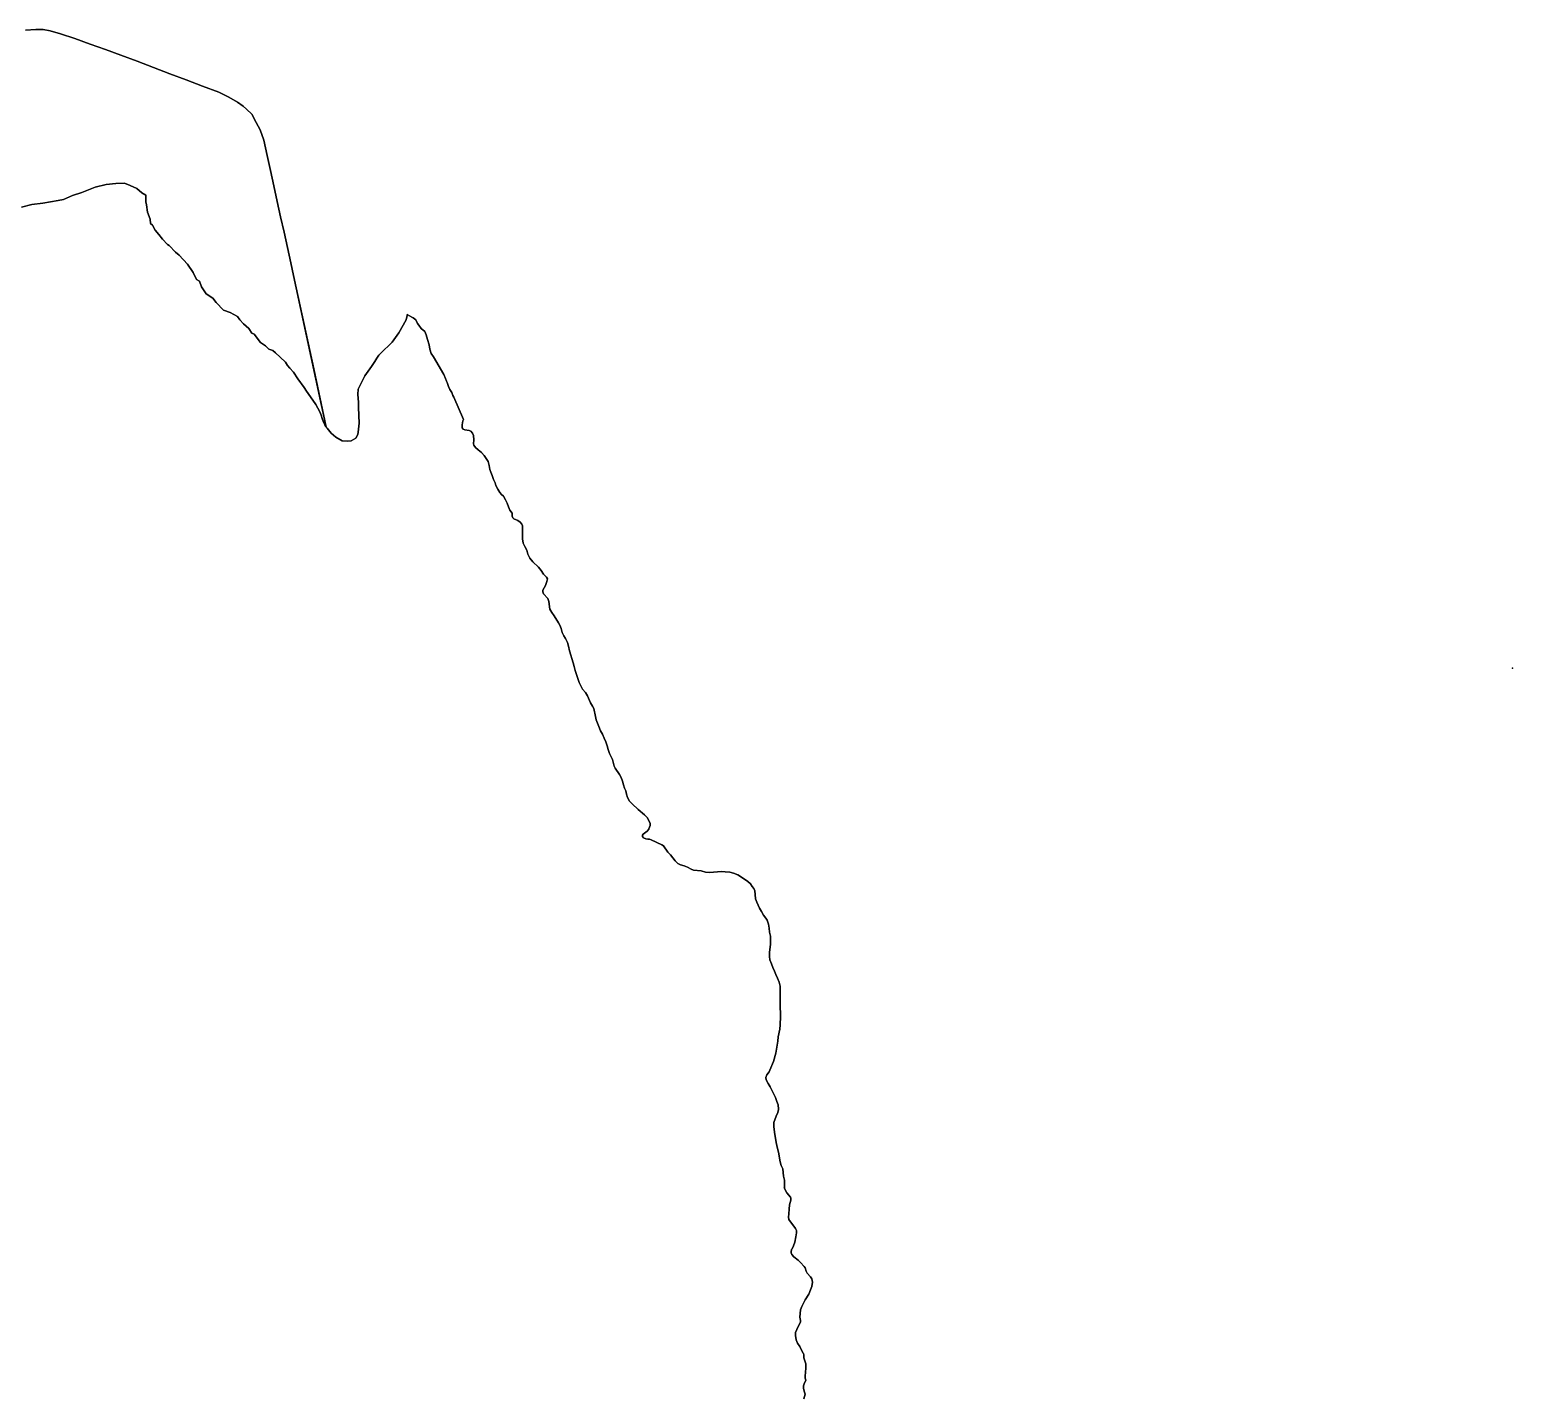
# Model space of a CAD drawing. Header units: inches. Extents: x 11258954 to 11313122, y 3645444 to 3695200.
# Drawn here: x 11279804 to 11283922, y 3663204 to 3666999 of the extents above; entities that cross this region are included whole.
import ezdxf

# ---------------------------------------------------------------- set-up
doc = ezdxf.new("R2010")
doc.units = ezdxf.units.IN
doc.header["$MEASUREMENT"] = 0
for name, color, linetype in [('PollingPlace', 42, 'Continuous'), ('VotingPrecinct', 233, 'Continuous'), ('Ward', 133, 'Continuous')]:
    doc.layers.add(name, color=color, linetype=linetype)

msp = doc.modelspace()

# ---------------------------------------------------------------- linework, layer by layer
at = {"layer": 'PollingPlace'}
msp.add_point((11283922.425, 3665226.087), dxfattribs=at)
at = {"layer": 'VotingPrecinct'}
for points in [[(11279792.0005, 3666997.25, 0), (11279821, 3666999.0005, 0), (11279841.001, 3666999.001, 0), (11279860.999, 3666996.0005, 0), (11279889.0005, 3666987.249, 0), (11279929, 3666974.0005, 0), (11279971.6665, 3666958.8335, 0), (11280014.3335, 3666943.667, 0), (11280057, 3666928.5, 0), (11280102.3335, 3666911.25, 0), (11280147.667, 3666893.9995, 0), (11280193.0005, 3666876.7495, 0), (11280238.3335, 3666859.4995, 0), (11280283.6675, 3666842.2495, 0), (11280329.0005, 3666824.9995, 0), (11280357, 3666811.7495, 0), (11280381.0005, 3666797.7505, 0), (11280397.0005, 3666786.5005, 0), (11280406, 3666778.2505, 0), (11280421, 3666763.9995, 0), (11280432.9995, 3666741.501, 0), (11280444, 3666721.2495, 0), (11280453.9995, 3666692.2495, 0), (11280463.5, 3666650, 0), (11280473, 3666607.75, 0), (11280482.333, 3666565, 0), (11280491.667, 3666522.25, 0), (11280501, 3666479.5, 0), (11280510.3335, 3666436.75, 0), (11280519.667, 3666394.0005, 0), (11280529.0005, 3666351.2505, 0), (11280536.5, 3666316.6255, 0), (11280543.9995, 3666282.0005, 0), (11280592.7675, 3666056.8435, 0), (11280627.786, 3665895.168, 0), (11280626.5335, 3665896.525, 0), (11280623.8085, 3665901.7, 0), (11280619.8085, 3665908.825, 0), (11280616.4835, 3665919.125, 0), (11280613.8875, 3665928.615, 0), (11280610.0085, 3665937.85, 0), (11280604.1085, 3665948, 0), (11280598.7335, 3665957.825, 0), (11280572.5835, 3665995.1, 0), (11280565.986, 3666005.613, 0), (11280549.0085, 3666029.775, 0), (11280536.6335, 3666047.825, 0), (11280526.1585, 3666058.925, 0), (11280520.3835, 3666066.25, 0), (11280514.4335, 3666075.3, 0), (11280499.5835, 3666089.375, 0), (11280486.4085, 3666101.8, 0), (11280479.3585, 3666108, 0), (11280468.1335, 3666111.375, 0), (11280459.3335, 3666120.75, 0), (11280450.9255, 3666126.7545, 0), (11280445.4335, 3666129.95, 0), (11280427.7085, 3666153.125, 0), (11280420.6085, 3666156.2, 0), (11280412.6835, 3666168.775, 0), (11280397.9085, 3666181.85, 0), (11280387.7335, 3666193.25, 0), (11280380.9835, 3666201.975, 0), (11280360.3085, 3666213.275, 0), (11280342.6835, 3666220.2, 0), (11280322.1335, 3666241.275, 0), (11280312.7835, 3666252.975, 0), (11280294.2585, 3666265.15, 0), (11280286.2335, 3666276.8, 0), (11280280.7585, 3666284.425, 0), (11280275.8585, 3666300.1, 0), (11280266.8585, 3666305.225, 0), (11280258.0085, 3666324.3, 0), (11280241.8085, 3666347.85, 0), (11280218.6335, 3666372.575, 0), (11280208.9085, 3666381.3, 0), (11280191.3085, 3666399.85, 0), (11280186.3335, 3666402.6, 0), (11280172.5085, 3666417.55, 0), (11280162.9085, 3666429.8, 0), (11280152.2335, 3666442.525, 0), (11280144.5965, 3666456.114, 0), (11280139.9085, 3666460.625, 0), (11280138.1335, 3666472.725, 0), (11280130.9585, 3666491.725, 0), (11280128.7335, 3666512.2, 0), (11280126.4085, 3666520.85, 0), (11280126.1085, 3666530.175, 0), (11280126.159, 3666539.4805, 0), (11280115.6625, 3666546.1225, 0), (11280101.2835, 3666558, 0), (11280083.0335, 3666566.575, 0), (11280067.0335, 3666572.25, 0), (11280043.1335, 3666571.675, 0), (11280016.3835, 3666569.45, 0), (11279985.5585, 3666561.725, 0), (11279948.7585, 3666546.825, 0), (11279922.6585, 3666538.425, 0), (11279897.4585, 3666527.475, 0), (11279882.5085, 3666524.4, 0), (11279840.1835, 3666517.25, 0), (11279810.2335, 3666513.45, 0), (11279780.8335, 3666506.475, 0)], [(11281954.5, 3663196.4, 0), (11281958.4, 3663209.5, 0), (11281955.8, 3663215.05, 0), (11281953.35, 3663225.85, 0), (11281953.25, 3663232.85, 0), (11281955.2, 3663238.35, 0), (11281959.4, 3663248.35, 0), (11281958.25, 3663254.15, 0), (11281958.1, 3663260.1, 0), (11281960.25, 3663282.2, 0), (11281959.8, 3663294.3, 0), (11281954.5, 3663310.95, 0), (11281953.85, 3663312.9, 0), (11281954.2, 3663318.55, 0), (11281952.95, 3663322.7, 0), (11281951.5, 3663324.75, 0), (11281942.9, 3663341.8, 0), (11281936.85, 3663351.2, 0), (11281933.2, 3663360.25, 0), (11281930.75, 3663372.6, 0), (11281931.45, 3663380.9, 0), (11281934.55, 3663389.45, 0), (11281939, 3663397.5, 0), (11281944.8, 3663409.4, 0), (11281945.4, 3663414.4, 0), (11281942.85, 3663423.8, 0), (11281945.15, 3663444.3, 0), (11281948.3, 3663453.2, 0), (11281958.1, 3663471.65, 0), (11281967.75, 3663487.2, 0), (11281973.1, 3663499.2, 0), (11281976.45, 3663508.75, 0), (11281978.05, 3663520.85, 0), (11281977.8, 3663525.15, 0), (11281976.5, 3663530, 0), (11281973.15, 3663535.2, 0), (11281963.4, 3663545.55, 0), (11281960.85, 3663550.85, 0), (11281957.75, 3663560.8, 0), (11281955.1, 3663564.4, 0), (11281945.5, 3663574.9, 0), (11281938.45, 3663582.05, 0), (11281926.55, 3663590.95, 0), (11281921.05, 3663597.95, 0), (11281919.1, 3663601.8, 0), (11281919.05, 3663605.2, 0), (11281920.15, 3663611, 0), (11281921.75, 3663613.35, 0), (11281925.35, 3663621.35, 0), (11281928.85, 3663631.8, 0), (11281932.3, 3663646.35, 0), (11281933.95, 3663657.45, 0), (11281933.85, 3663664.5, 0), (11281931.4, 3663670.1, 0), (11281913.05, 3663694.8, 0), (11281911.9, 3663701.2, 0), (11281912.8, 3663710.5, 0), (11281913.35, 3663723.05, 0), (11281914.9, 3663735.6, 0), (11281918.1, 3663748.55, 0), (11281918.3, 3663754.1, 0), (11281917.25, 3663756.6, 0), (11281906.85, 3663768.95, 0), (11281900, 3663782.95, 0), (11281900.4, 3663782.2, 0), (11281900.5, 3663793, 0), (11281900.15, 3663803.75, 0), (11281898.15, 3663815.3, 0), (11281895.55, 3663835.2, 0), (11281891.45, 3663844.7, 0), (11281888.65, 3663854.8, 0), (11281887.05, 3663865.45, 0), (11281885, 3663876.65, 0), (11281879.45, 3663900, 0), (11281877.45, 3663908.5, 0), (11281875.2, 3663920.8, 0), (11281873.8, 3663931.15, 0), (11281871.2, 3663952.25, 0), (11281871.25, 3663963.95, 0), (11281877.55, 3663982, 0), (11281881.7, 3663992, 0), (11281883.5, 3664000, 0), (11281883.65, 3664000.75, 0), (11281883.3, 3664012.85, 0), (11281879.75, 3664022.85, 0), (11281875.15, 3664033.85, 0), (11281860.45, 3664062.8, 0), (11281854.85, 3664071.95, 0), (11281849.35, 3664082.45, 0), (11281848.95, 3664089.2, 0), (11281851.95, 3664096.4, 0), (11281858.35, 3664104.95, 0), (11281859.8, 3664109.3, 0), (11281870.5, 3664133.85, 0), (11281876.6, 3664156.8, 0), (11281880.4, 3664178.55, 0), (11281882, 3664190, 0), (11281882.75, 3664201.75, 0), (11281887.25, 3664223, 0), (11281888.8, 3664235.25, 0), (11281889.45, 3664258.55, 0), (11281888.25, 3664292.85, 0), (11281888.95, 3664337.05, 0), (11281888.2, 3664342.75, 0), (11281885.4, 3664353.6, 0), (11281881.45, 3664364.75, 0), (11281876.85, 3664374.9, 0), (11281873, 3664384.65, 0), (11281868, 3664394.8, 0), (11281864.65, 3664405.05, 0), (11281860.15, 3664416.1, 0), (11281858.7, 3664425.25, 0), (11281858.75, 3664436.95, 0), (11281861.75, 3664458.1, 0), (11281861.971, 3664466.425, 0), (11281862.05, 3664469.4, 0), (11281861.5, 3664481.4, 0), (11281859.2, 3664493.05, 0), (11281857.85, 3664503.55, 0), (11281855.85, 3664514.95, 0), (11281852.25, 3664526, 0), (11281848.6, 3664531.8, 0), (11281842.2, 3664540.15, 0), (11281837.1, 3664549.7, 0), (11281830.95, 3664559.2, 0), (11281823.45, 3664576.15, 0), (11281820.5, 3664585.65, 0), (11281819.15, 3664597.05, 0), (11281818.4, 3664607.7, 0), (11281815.6, 3664613.7, 0), (11281810.75, 3664619.3, 0), (11281805.85, 3664626.8, 0), (11281798.7, 3664632.95, 0), (11281789.8, 3664639.55, 0), (11281770.85, 3664651.6, 0), (11281759.05, 3664656.5, 0), (11281748.45, 3664659.05, 0), (11281735.8, 3664660.55, 0), (11281725.55, 3664660.75, 0), (11281714.75, 3664660.3, 0), (11281703.8, 3664659.15, 0), (11281691.75, 3664658.75, 0), (11281681.25, 3664659.6, 0), (11281669.35, 3664662.65, 0), (11281647.95, 3664665.1, 0), (11281641.2, 3664667.75, 0), (11281630.8, 3664673.15, 0), (11281621.65, 3664676.95, 0), (11281611.75, 3664679.45, 0), (11281604.5, 3664683.35, 0), (11281596.7, 3664690.85, 0), (11281590.1, 3664698.65, 0), (11281584.1, 3664707.85, 0), (11281576.85, 3664714.95, 0), (11281564.75, 3664732.2, 0), (11281560.2, 3664735.05, 0), (11281530.25, 3664749.35, 0), (11281525.3, 3664751.15, 0), (11281521.15, 3664750.5, 0), (11281515.2, 3664751.8, 0), (11281509, 3664755.1, 0), (11281506.6, 3664758.25, 0), (11281506.35, 3664762, 0), (11281508, 3664764.8, 0), (11281519.3, 3664772.75, 0), (11281523.49, 3664779.126, 0), (11281523.9, 3664779.75, 0), (11281527.45, 3664788.85, 0), (11281527.55, 3664795.7, 0), (11281519.2, 3664810.75, 0), (11281512.15, 3664818.75, 0), (11281494.4, 3664833.55, 0), (11281477.4, 3664848.95, 0), (11281470.45, 3664856.8, 0), (11281464.9, 3664866.8, 0), (11281462.1, 3664875.55, 0), (11281460.3, 3664885.3, 0), (11281456.45, 3664892.45, 0), (11281453.55, 3664901.4, 0), (11281450.7, 3664912.15, 0), (11281446.55, 3664921.85, 0), (11281442.1, 3664930.35, 0), (11281430.15, 3664947.7, 0), (11281427.1, 3664953.35, 0), (11281423.25, 3664971.75, 0), (11281414.7, 3664988.75, 0), (11281410.7, 3665000.2, 0), (11281408.45, 3665010.15, 0), (11281404.6, 3665021.4, 0), (11281399.35, 3665031.8, 0), (11281394.95, 3665042.4, 0), (11281389.45, 3665051.9, 0), (11281385.15, 3665063.45, 0), (11281380.9, 3665073.45, 0), (11281377.75, 3665082, 0), (11281375.15, 3665091.8, 0), (11281370.5, 3665113.4, 0), (11281367.05, 3665120.5, 0), (11281361.85, 3665129.8, 0), (11281353.15, 3665149.3, 0), (11281347.35, 3665158.7, 0), (11281339.4, 3665167.4, 0), (11281330.2, 3665185.95, 0), (11281318.95, 3665219.35, 0), (11281316.6, 3665230.1, 0), (11281313.6, 3665240.65, 0), (11281309.55, 3665252.3, 0), (11281307.15, 3665262, 0), (11281303.65, 3665273.75, 0), (11281300.9, 3665286.6, 0), (11281297.45, 3665297.25, 0), (11281291.85, 3665308.55, 0), (11281287.85, 3665315.45, 0), (11281283.4, 3665325.25, 0), (11281280.05, 3665335.95, 0), (11281276.55, 3665345.5, 0), (11281273.25, 3665351.7, 0), (11281261.2, 3665371.2, 0), (11281254.2, 3665380.05, 0), (11281249.1, 3665389.35, 0), (11281245.8, 3665410.55, 0), (11281242.9, 3665419.45, 0), (11281230.8, 3665432, 0), (11281228.9, 3665437.6, 0), (11281229.15, 3665442.1, 0), (11281236.9, 3665455.55, 0), (11281240.4, 3665466.85, 0), (11281241.8, 3665473.75, 0), (11281239.5, 3665478.15, 0), (11281231.15, 3665486.85, 0), (11281224.85, 3665496.7, 0), (11281217.55, 3665505.9, 0), (11281201.2, 3665521.35, 0), (11281193.5, 3665531.05, 0), (11281187.7, 3665542.8, 0), (11281184.6, 3665553.75, 0), (11281179.3, 3665563.55, 0), (11281174.95, 3665573, 0), (11281172.75, 3665584.55, 0), (11281172.6, 3665621.2, 0), (11281171.2, 3665626.05, 0), (11281166.25, 3665631.45, 0), (11281159.55, 3665635.55, 0), (11281148.7, 3665640.55, 0), (11281146, 3665643, 0), (11281143.65, 3665648.25, 0), (11281144, 3665656.25, 0), (11281137.95, 3665664.25, 0), (11281133.65, 3665673.45, 0), (11281130.1, 3665683.65, 0), (11281125.8, 3665693.45, 0), (11281120.15, 3665703.1, 0), (11281114.35, 3665708.1, 0), (11281109.4, 3665713.25, 0), (11281103.85, 3665722.6, 0), (11281098.8, 3665732.65, 0), (11281096.65, 3665740.2, 0), (11281092.4, 3665750.1, 0), (11281088.65, 3665760.45, 0), (11281084.5, 3665769.75, 0), (11281082.35, 3665777.8, 0), (11281080.6, 3665788.5, 0), (11281077.25, 3665800.15, 0), (11281066.3, 3665816.25, 0), (11281058.7, 3665824.3, 0), (11281049.9, 3665832.4, 0), (11281042.05, 3665838.7, 0), (11281037.9, 3665844.9, 0), (11281037.15, 3665849.2, 0), (11281037.35, 3665860.3, 0), (11281036.6, 3665871.55, 0), (11281034.05, 3665878.7, 0), (11281029.7, 3665883.9, 0), (11281025.1, 3665885.75, 0), (11281012.45, 3665887.55, 0), (11281008.25, 3665889.85, 0), (11281005.1, 3665893.4, 0), (11281004.75, 3665901.55, 0), (11281007.15, 3665912.25, 0), (11281009.25, 3665916.5, 0), (11280982.05, 3665978.6, 0), (11280979.2, 3665982.95, 0), (11280976.1, 3665991.4, 0), (11280971.3, 3666000, 0), (11280966.8, 3666008.1, 0), (11280963.6, 3666019.4, 0), (11280961.6, 3666023.3, 0), (11280958.95, 3666030.65, 0), (11280954.15, 3666040.9, 0), (11280925.65, 3666090.4, 0), (11280919.05, 3666100, 0), (11280915.55, 3666111.45, 0), (11280913.65, 3666123.45, 0), (11280909.25, 3666138.4, 0), (11280904.9, 3666151.55, 0), (11280901.3, 3666160.85, 0), (11280891.5, 3666168.9, 0), (11280884.5, 3666178.75, 0), (11280880.7, 3666182.95, 0), (11280876.4, 3666193.2, 0), (11280868.75, 3666198.95, 0), (11280865.5, 3666200.8, 0), (11280852.1175, 3666208.4175, 0), (11280852.3335, 3666205.475, 0), (11280849.6585, 3666193.025, 0), (11280829.1835, 3666157, 0), (11280810.7585, 3666131.375, 0), (11280804.6335, 3666124.275, 0), (11280784.4835, 3666106.5, 0), (11280773.9585, 3666095.35, 0), (11280767.7835, 3666086.425, 0), (11280762.9085, 3666077.1, 0), (11280753.7585, 3666063.275, 0), (11280735.1335, 3666037.85, 0), (11280716.5585, 3666000.175, 0), (11280715.0835, 3665985.425, 0), (11280716.933, 3665964.6945, 0), (11280717.3335, 3665950, 0), (11280718.6335, 3665906.125, 0), (11280716.0835, 3665880.9, 0), (11280715.0585, 3665875.025, 0), (11280709.5335, 3665864.375, 0), (11280696.8335, 3665857.075, 0), (11280686.9085, 3665856.25, 0), (11280672.3335, 3665857.225, 0), (11280654.5585, 3665867.3, 0), (11280641.1835, 3665878.6, 0), (11280630.4335, 3665892.3, 0), (11280627.786, 3665895.168, 0), (11280592.7675, 3666056.8435, 0), (11280543.9995, 3666282.0005, 0), (11280536.5, 3666316.6255, 0), (11280529.0005, 3666351.2505, 0), (11280519.667, 3666394.0005, 0), (11280510.3335, 3666436.75, 0), (11280501, 3666479.5, 0), (11280491.667, 3666522.25, 0), (11280482.333, 3666565, 0), (11280473, 3666607.75, 0), (11280463.5, 3666650, 0), (11280453.9995, 3666692.2495, 0), (11280444, 3666721.2495, 0), (11280432.9995, 3666741.501, 0), (11280421, 3666763.9995, 0), (11280406, 3666778.2505, 0), (11280397.0005, 3666786.5005, 0), (11280381.0005, 3666797.7505, 0), (11280357, 3666811.7495, 0), (11280329.0005, 3666824.9995, 0), (11280283.6675, 3666842.2495, 0), (11280238.3335, 3666859.4995, 0), (11280193.0005, 3666876.7495, 0), (11280147.667, 3666893.9995, 0), (11280102.3335, 3666911.25, 0), (11280057, 3666928.5, 0), (11280014.3335, 3666943.667, 0), (11279971.6665, 3666958.8335, 0), (11279929, 3666974.0005, 0), (11279889.0005, 3666987.249, 0), (11279860.999, 3666996.0005, 0), (11279841.001, 3666999.001, 0), (11279821, 3666999.0005, 0), (11279792.0005, 3666997.25, 0)], [(11279780.8335, 3666506.475, 0), (11279810.2335, 3666513.45, 0), (11279840.1835, 3666517.25, 0), (11279882.5085, 3666524.4, 0), (11279897.4585, 3666527.475, 0), (11279922.6585, 3666538.425, 0), (11279948.7585, 3666546.825, 0), (11279985.5585, 3666561.725, 0), (11280016.3835, 3666569.45, 0), (11280043.1335, 3666571.675, 0), (11280067.0335, 3666572.25, 0), (11280083.0335, 3666566.575, 0), (11280101.2835, 3666558, 0), (11280115.6625, 3666546.1225, 0), (11280126.159, 3666539.4805, 0), (11280126.1085, 3666530.175, 0), (11280126.4085, 3666520.85, 0), (11280128.7335, 3666512.2, 0), (11280130.9585, 3666491.725, 0), (11280138.1335, 3666472.725, 0), (11280139.9085, 3666460.625, 0), (11280144.5965, 3666456.114, 0), (11280152.2335, 3666442.525, 0), (11280162.9085, 3666429.8, 0), (11280172.5085, 3666417.55, 0), (11280186.3335, 3666402.6, 0), (11280191.3085, 3666399.85, 0), (11280208.9085, 3666381.3, 0), (11280218.6335, 3666372.575, 0), (11280241.8085, 3666347.85, 0), (11280258.0085, 3666324.3, 0), (11280266.8585, 3666305.225, 0), (11280275.8585, 3666300.1, 0), (11280280.7585, 3666284.425, 0), (11280286.2335, 3666276.8, 0), (11280294.2585, 3666265.15, 0), (11280312.7835, 3666252.975, 0), (11280322.1335, 3666241.275, 0), (11280342.6835, 3666220.2, 0), (11280360.3085, 3666213.275, 0), (11280380.9835, 3666201.975, 0), (11280387.7335, 3666193.25, 0), (11280397.9085, 3666181.85, 0), (11280412.6835, 3666168.775, 0), (11280420.6085, 3666156.2, 0), (11280427.7085, 3666153.125, 0), (11280445.4335, 3666129.95, 0), (11280450.9255, 3666126.7545, 0), (11280459.3335, 3666120.75, 0), (11280468.1335, 3666111.375, 0), (11280479.3585, 3666108, 0), (11280486.4085, 3666101.8, 0), (11280499.5835, 3666089.375, 0), (11280514.4335, 3666075.3, 0), (11280520.3835, 3666066.25, 0), (11280526.1585, 3666058.925, 0), (11280536.6335, 3666047.825, 0), (11280549.0085, 3666029.775, 0), (11280565.986, 3666005.613, 0), (11280572.5835, 3665995.1, 0), (11280598.7335, 3665957.825, 0), (11280604.1085, 3665948, 0), (11280610.0085, 3665937.85, 0), (11280613.8875, 3665928.615, 0), (11280616.4835, 3665919.125, 0), (11280619.8085, 3665908.825, 0), (11280623.8085, 3665901.7, 0), (11280626.5335, 3665896.525, 0), (11280627.786, 3665895.168, 0), (11280630.4335, 3665892.3, 0), (11280641.1835, 3665878.6, 0), (11280654.5585, 3665867.3, 0), (11280672.3335, 3665857.225, 0), (11280686.9085, 3665856.25, 0), (11280696.8335, 3665857.075, 0), (11280709.5335, 3665864.375, 0), (11280715.0585, 3665875.025, 0), (11280716.0835, 3665880.9, 0), (11280718.6335, 3665906.125, 0), (11280717.3335, 3665950, 0), (11280716.933, 3665964.6945, 0), (11280715.0835, 3665985.425, 0), (11280716.5585, 3666000.175, 0), (11280735.1335, 3666037.85, 0), (11280753.7585, 3666063.275, 0), (11280762.9085, 3666077.1, 0), (11280767.7835, 3666086.425, 0), (11280773.9585, 3666095.35, 0), (11280784.4835, 3666106.5, 0), (11280804.6335, 3666124.275, 0), (11280810.7585, 3666131.375, 0), (11280829.1835, 3666157, 0), (11280849.6585, 3666193.025, 0), (11280852.3335, 3666205.475, 0), (11280852.1175, 3666208.4175, 0), (11280865.5, 3666200.8, 0), (11280868.75, 3666198.95, 0), (11280876.4, 3666193.2, 0), (11280880.7, 3666182.95, 0), (11280884.5, 3666178.75, 0), (11280891.5, 3666168.9, 0), (11280901.3, 3666160.85, 0), (11280904.9, 3666151.55, 0), (11280909.25, 3666138.4, 0), (11280913.65, 3666123.45, 0), (11280915.55, 3666111.45, 0), (11280919.05, 3666100, 0), (11280925.65, 3666090.4, 0), (11280954.15, 3666040.9, 0), (11280958.95, 3666030.65, 0), (11280961.6, 3666023.3, 0), (11280963.6, 3666019.4, 0), (11280966.8, 3666008.1, 0), (11280971.3, 3666000, 0), (11280976.1, 3665991.4, 0), (11280979.2, 3665982.95, 0), (11280982.05, 3665978.6, 0), (11281009.25, 3665916.5, 0), (11281007.15, 3665912.25, 0), (11281004.75, 3665901.55, 0), (11281005.1, 3665893.4, 0), (11281008.25, 3665889.85, 0), (11281012.45, 3665887.55, 0), (11281025.1, 3665885.75, 0), (11281029.7, 3665883.9, 0), (11281034.05, 3665878.7, 0), (11281036.6, 3665871.55, 0), (11281037.35, 3665860.3, 0), (11281037.15, 3665849.2, 0), (11281037.9, 3665844.9, 0), (11281042.05, 3665838.7, 0), (11281049.9, 3665832.4, 0), (11281058.7, 3665824.3, 0), (11281066.3, 3665816.25, 0), (11281077.25, 3665800.15, 0), (11281080.6, 3665788.5, 0), (11281082.35, 3665777.8, 0), (11281084.5, 3665769.75, 0), (11281088.65, 3665760.45, 0), (11281092.4, 3665750.1, 0), (11281096.65, 3665740.2, 0), (11281098.8, 3665732.65, 0), (11281103.85, 3665722.6, 0), (11281109.4, 3665713.25, 0), (11281114.35, 3665708.1, 0), (11281120.15, 3665703.1, 0), (11281125.8, 3665693.45, 0), (11281130.1, 3665683.65, 0), (11281133.65, 3665673.45, 0), (11281137.95, 3665664.25, 0), (11281144, 3665656.25, 0), (11281143.65, 3665648.25, 0), (11281146, 3665643, 0), (11281148.7, 3665640.55, 0), (11281159.55, 3665635.55, 0), (11281166.25, 3665631.45, 0), (11281171.2, 3665626.05, 0), (11281172.6, 3665621.2, 0), (11281172.75, 3665584.55, 0), (11281174.95, 3665573, 0), (11281179.3, 3665563.55, 0), (11281184.6, 3665553.75, 0), (11281187.7, 3665542.8, 0), (11281193.5, 3665531.05, 0), (11281201.2, 3665521.35, 0), (11281217.55, 3665505.9, 0), (11281224.85, 3665496.7, 0), (11281231.15, 3665486.85, 0), (11281239.5, 3665478.15, 0), (11281241.8, 3665473.75, 0), (11281240.4, 3665466.85, 0), (11281236.9, 3665455.55, 0), (11281229.15, 3665442.1, 0), (11281228.9, 3665437.6, 0), (11281230.8, 3665432, 0), (11281242.9, 3665419.45, 0), (11281245.8, 3665410.55, 0), (11281249.1, 3665389.35, 0), (11281254.2, 3665380.05, 0), (11281261.2, 3665371.2, 0), (11281273.25, 3665351.7, 0), (11281276.55, 3665345.5, 0), (11281280.05, 3665335.95, 0), (11281283.4, 3665325.25, 0), (11281287.85, 3665315.45, 0), (11281291.85, 3665308.55, 0), (11281297.45, 3665297.25, 0), (11281300.9, 3665286.6, 0), (11281303.65, 3665273.75, 0), (11281307.15, 3665262, 0), (11281309.55, 3665252.3, 0), (11281313.6, 3665240.65, 0), (11281316.6, 3665230.1, 0), (11281318.95, 3665219.35, 0), (11281330.2, 3665185.95, 0), (11281339.4, 3665167.4, 0), (11281347.35, 3665158.7, 0), (11281353.15, 3665149.3, 0), (11281361.85, 3665129.8, 0), (11281367.05, 3665120.5, 0), (11281370.5, 3665113.4, 0), (11281375.15, 3665091.8, 0), (11281377.75, 3665082, 0), (11281380.9, 3665073.45, 0), (11281385.15, 3665063.45, 0), (11281389.45, 3665051.9, 0), (11281394.95, 3665042.4, 0), (11281399.35, 3665031.8, 0), (11281404.6, 3665021.4, 0), (11281408.45, 3665010.15, 0), (11281410.7, 3665000.2, 0), (11281414.7, 3664988.75, 0), (11281423.25, 3664971.75, 0), (11281427.1, 3664953.35, 0), (11281430.15, 3664947.7, 0), (11281442.1, 3664930.35, 0), (11281446.55, 3664921.85, 0), (11281450.7, 3664912.15, 0), (11281453.55, 3664901.4, 0), (11281456.45, 3664892.45, 0), (11281460.3, 3664885.3, 0), (11281462.1, 3664875.55, 0), (11281464.9, 3664866.8, 0), (11281470.45, 3664856.8, 0), (11281477.4, 3664848.95, 0), (11281494.4, 3664833.55, 0), (11281512.15, 3664818.75, 0), (11281519.2, 3664810.75, 0), (11281527.55, 3664795.7, 0), (11281527.45, 3664788.85, 0), (11281523.9, 3664779.75, 0), (11281523.49, 3664779.126, 0), (11281519.3, 3664772.75, 0), (11281508, 3664764.8, 0), (11281506.35, 3664762, 0), (11281506.6, 3664758.25, 0), (11281509, 3664755.1, 0), (11281515.2, 3664751.8, 0), (11281521.15, 3664750.5, 0), (11281525.3, 3664751.15, 0), (11281530.25, 3664749.35, 0), (11281560.2, 3664735.05, 0), (11281564.75, 3664732.2, 0), (11281576.85, 3664714.95, 0), (11281584.1, 3664707.85, 0), (11281590.1, 3664698.65, 0), (11281596.7, 3664690.85, 0), (11281604.5, 3664683.35, 0), (11281611.75, 3664679.45, 0), (11281621.65, 3664676.95, 0), (11281630.8, 3664673.15, 0), (11281641.2, 3664667.75, 0), (11281647.95, 3664665.1, 0), (11281669.35, 3664662.65, 0), (11281681.25, 3664659.6, 0), (11281691.75, 3664658.75, 0), (11281703.8, 3664659.15, 0), (11281714.75, 3664660.3, 0), (11281725.55, 3664660.75, 0), (11281735.8, 3664660.55, 0), (11281748.45, 3664659.05, 0), (11281759.05, 3664656.5, 0), (11281770.85, 3664651.6, 0), (11281789.8, 3664639.55, 0), (11281798.7, 3664632.95, 0), (11281805.85, 3664626.8, 0), (11281810.75, 3664619.3, 0), (11281815.6, 3664613.7, 0), (11281818.4, 3664607.7, 0), (11281819.15, 3664597.05, 0), (11281820.5, 3664585.65, 0), (11281823.45, 3664576.15, 0), (11281830.95, 3664559.2, 0), (11281837.1, 3664549.7, 0), (11281842.2, 3664540.15, 0), (11281848.6, 3664531.8, 0), (11281852.25, 3664526, 0), (11281855.85, 3664514.95, 0), (11281857.85, 3664503.55, 0), (11281859.2, 3664493.05, 0), (11281861.5, 3664481.4, 0), (11281862.05, 3664469.4, 0), (11281861.971, 3664466.425, 0), (11281861.75, 3664458.1, 0), (11281858.75, 3664436.95, 0), (11281858.7, 3664425.25, 0), (11281860.15, 3664416.1, 0), (11281864.65, 3664405.05, 0), (11281868, 3664394.8, 0), (11281873, 3664384.65, 0), (11281876.85, 3664374.9, 0), (11281881.45, 3664364.75, 0), (11281885.4, 3664353.6, 0), (11281888.2, 3664342.75, 0), (11281888.95, 3664337.05, 0), (11281888.25, 3664292.85, 0), (11281889.45, 3664258.55, 0), (11281888.8, 3664235.25, 0), (11281887.25, 3664223, 0), (11281882.75, 3664201.75, 0), (11281882, 3664190, 0), (11281880.4, 3664178.55, 0), (11281876.6, 3664156.8, 0), (11281870.5, 3664133.85, 0), (11281859.8, 3664109.3, 0), (11281858.35, 3664104.95, 0), (11281851.95, 3664096.4, 0), (11281848.95, 3664089.2, 0), (11281849.35, 3664082.45, 0), (11281854.85, 3664071.95, 0), (11281860.45, 3664062.8, 0), (11281875.15, 3664033.85, 0), (11281879.75, 3664022.85, 0), (11281883.3, 3664012.85, 0), (11281883.65, 3664000.75, 0), (11281883.5, 3664000, 0), (11281881.7, 3663992, 0), (11281877.55, 3663982, 0), (11281871.25, 3663963.95, 0), (11281871.2, 3663952.25, 0), (11281873.8, 3663931.15, 0), (11281875.2, 3663920.8, 0), (11281877.45, 3663908.5, 0), (11281879.45, 3663900, 0), (11281885, 3663876.65, 0), (11281887.05, 3663865.45, 0), (11281888.65, 3663854.8, 0), (11281891.45, 3663844.7, 0), (11281895.55, 3663835.2, 0), (11281898.15, 3663815.3, 0), (11281900.15, 3663803.75, 0), (11281900.5, 3663793, 0), (11281900.4, 3663782.2, 0), (11281900, 3663782.95, 0), (11281906.85, 3663768.95, 0), (11281917.25, 3663756.6, 0), (11281918.3, 3663754.1, 0), (11281918.1, 3663748.55, 0), (11281914.9, 3663735.6, 0), (11281913.35, 3663723.05, 0), (11281912.8, 3663710.5, 0), (11281911.9, 3663701.2, 0), (11281913.05, 3663694.8, 0), (11281931.4, 3663670.1, 0), (11281933.85, 3663664.5, 0), (11281933.95, 3663657.45, 0), (11281932.3, 3663646.35, 0), (11281928.85, 3663631.8, 0), (11281925.35, 3663621.35, 0), (11281921.75, 3663613.35, 0), (11281920.15, 3663611, 0), (11281919.05, 3663605.2, 0), (11281919.1, 3663601.8, 0), (11281921.05, 3663597.95, 0), (11281926.55, 3663590.95, 0), (11281938.45, 3663582.05, 0), (11281945.5, 3663574.9, 0), (11281955.1, 3663564.4, 0), (11281957.75, 3663560.8, 0), (11281960.85, 3663550.85, 0), (11281963.4, 3663545.55, 0), (11281973.15, 3663535.2, 0), (11281976.5, 3663530, 0), (11281977.8, 3663525.15, 0), (11281978.05, 3663520.85, 0), (11281976.45, 3663508.75, 0), (11281973.1, 3663499.2, 0), (11281967.75, 3663487.2, 0), (11281958.1, 3663471.65, 0), (11281948.3, 3663453.2, 0), (11281945.15, 3663444.3, 0), (11281942.85, 3663423.8, 0), (11281945.4, 3663414.4, 0), (11281944.8, 3663409.4, 0), (11281939, 3663397.5, 0), (11281934.55, 3663389.45, 0), (11281931.45, 3663380.9, 0), (11281930.75, 3663372.6, 0), (11281933.2, 3663360.25, 0), (11281936.85, 3663351.2, 0), (11281942.9, 3663341.8, 0), (11281951.5, 3663324.75, 0), (11281952.95, 3663322.7, 0), (11281954.2, 3663318.55, 0), (11281953.85, 3663312.9, 0), (11281954.5, 3663310.95, 0), (11281959.8, 3663294.3, 0), (11281960.25, 3663282.2, 0), (11281958.1, 3663260.1, 0), (11281958.25, 3663254.15, 0), (11281959.4, 3663248.35, 0), (11281955.2, 3663238.35, 0), (11281953.25, 3663232.85, 0), (11281953.35, 3663225.85, 0), (11281955.8, 3663215.05, 0), (11281958.4, 3663209.5, 0), (11281954.5, 3663196.4, 0)]]:
    msp.add_polyline3d(points, dxfattribs=at)
at = {"layer": 'Ward'}
for points in [[(11279792.0005, 3666997.25, 0), (11279821, 3666999.0005, 0), (11279841.001, 3666999.001, 0), (11279860.999, 3666996.0005, 0), (11279889.0005, 3666987.249, 0), (11279929, 3666974.0005, 0), (11279971.6665, 3666958.8335, 0), (11280014.3335, 3666943.667, 0), (11280057, 3666928.5, 0), (11280102.3335, 3666911.25, 0), (11280147.667, 3666893.9995, 0), (11280193.0005, 3666876.7495, 0), (11280238.3335, 3666859.4995, 0), (11280283.6675, 3666842.2495, 0), (11280329.0005, 3666824.9995, 0), (11280357, 3666811.7495, 0), (11280381.0005, 3666797.7505, 0), (11280397.0005, 3666786.5005, 0), (11280406, 3666778.2505, 0), (11280421, 3666763.9995, 0), (11280432.9995, 3666741.501, 0), (11280444, 3666721.2495, 0), (11280453.9995, 3666692.2495, 0), (11280463.5, 3666650, 0), (11280473, 3666607.75, 0), (11280482.333, 3666565, 0), (11280491.667, 3666522.25, 0), (11280501, 3666479.5, 0), (11280510.3335, 3666436.75, 0), (11280519.667, 3666394.0005, 0), (11280529.0005, 3666351.2505, 0), (11280536.5, 3666316.6255, 0), (11280543.9995, 3666282.0005, 0), (11280627.7865, 3665895.1675, 0), (11280626.5335, 3665896.525, 0), (11280623.8085, 3665901.7, 0), (11280619.8085, 3665908.825, 0), (11280616.4835, 3665919.125, 0), (11280613.8875, 3665928.615, 0), (11280610.0085, 3665937.85, 0), (11280604.1085, 3665948, 0), (11280598.7335, 3665957.825, 0), (11280590.159, 3665970.047, 0), (11280572.5835, 3665995.1, 0), (11280565.986, 3666005.613, 0), (11280549.0085, 3666029.775, 0), (11280536.6335, 3666047.825, 0), (11280526.1585, 3666058.925, 0), (11280520.3835, 3666066.25, 0), (11280514.4335, 3666075.3, 0), (11280499.5835, 3666089.375, 0), (11280486.4085, 3666101.8, 0), (11280479.3585, 3666108, 0), (11280468.1335, 3666111.375, 0), (11280459.3335, 3666120.75, 0), (11280450.9255, 3666126.7545, 0), (11280445.4335, 3666129.95, 0), (11280427.7085, 3666153.125, 0), (11280420.6085, 3666156.2, 0), (11280412.6835, 3666168.775, 0), (11280397.9085, 3666181.85, 0), (11280387.7335, 3666193.25, 0), (11280380.9835, 3666201.975, 0), (11280360.3085, 3666213.275, 0), (11280342.6835, 3666220.2, 0), (11280322.1335, 3666241.275, 0), (11280312.7835, 3666252.975, 0), (11280294.2585, 3666265.15, 0), (11280286.2335, 3666276.8, 0), (11280280.7585, 3666284.425, 0), (11280275.8585, 3666300.1, 0), (11280266.8585, 3666305.225, 0), (11280258.0085, 3666324.3, 0), (11280241.8085, 3666347.85, 0), (11280218.6335, 3666372.575, 0), (11280208.9085, 3666381.3, 0), (11280191.3085, 3666399.85, 0), (11280186.3335, 3666402.6, 0), (11280172.5085, 3666417.55, 0), (11280162.9085, 3666429.8, 0), (11280152.2335, 3666442.525, 0), (11280144.5965, 3666456.114, 0), (11280139.9085, 3666460.625, 0), (11280138.1335, 3666472.725, 0), (11280130.9585, 3666491.725, 0), (11280128.7335, 3666512.2, 0), (11280126.4085, 3666520.85, 0), (11280126.1085, 3666530.175, 0), (11280126.159, 3666539.4805, 0), (11280115.6625, 3666546.1225, 0), (11280101.2835, 3666558, 0), (11280083.0335, 3666566.575, 0), (11280067.0335, 3666572.25, 0), (11280043.1335, 3666571.675, 0), (11280016.3835, 3666569.45, 0), (11279985.5585, 3666561.725, 0), (11279948.7585, 3666546.825, 0), (11279922.6585, 3666538.425, 0), (11279897.4585, 3666527.475, 0), (11279882.5085, 3666524.4, 0), (11279840.1835, 3666517.25, 0), (11279810.2335, 3666513.45, 0), (11279780.8335, 3666506.475, 0)], [(11279780.8335, 3666506.475, 0), (11279810.2335, 3666513.45, 0), (11279840.1835, 3666517.25, 0), (11279882.5085, 3666524.4, 0), (11279897.4585, 3666527.475, 0), (11279922.6585, 3666538.425, 0), (11279948.7585, 3666546.825, 0), (11279985.5585, 3666561.725, 0), (11280016.3835, 3666569.45, 0), (11280043.1335, 3666571.675, 0), (11280067.0335, 3666572.25, 0), (11280083.0335, 3666566.575, 0), (11280101.2835, 3666558, 0), (11280115.6625, 3666546.1225, 0), (11280126.159, 3666539.4805, 0), (11280126.1085, 3666530.175, 0), (11280126.4085, 3666520.85, 0), (11280128.7335, 3666512.2, 0), (11280130.9585, 3666491.725, 0), (11280138.1335, 3666472.725, 0), (11280139.9085, 3666460.625, 0), (11280144.5965, 3666456.114, 0), (11280152.2335, 3666442.525, 0), (11280162.9085, 3666429.8, 0), (11280172.5085, 3666417.55, 0), (11280186.3335, 3666402.6, 0), (11280191.3085, 3666399.85, 0), (11280208.9085, 3666381.3, 0), (11280218.6335, 3666372.575, 0), (11280241.8085, 3666347.85, 0), (11280258.0085, 3666324.3, 0), (11280266.8585, 3666305.225, 0), (11280275.8585, 3666300.1, 0), (11280280.7585, 3666284.425, 0), (11280286.2335, 3666276.8, 0), (11280294.2585, 3666265.15, 0), (11280312.7835, 3666252.975, 0), (11280322.1335, 3666241.275, 0), (11280342.6835, 3666220.2, 0), (11280360.3085, 3666213.275, 0), (11280380.9835, 3666201.975, 0), (11280387.7335, 3666193.25, 0), (11280397.9085, 3666181.85, 0), (11280412.6835, 3666168.775, 0), (11280420.6085, 3666156.2, 0), (11280427.7085, 3666153.125, 0), (11280445.4335, 3666129.95, 0), (11280450.9255, 3666126.7545, 0), (11280459.3335, 3666120.75, 0), (11280468.1335, 3666111.375, 0), (11280479.3585, 3666108, 0), (11280486.4085, 3666101.8, 0), (11280499.5835, 3666089.375, 0), (11280514.4335, 3666075.3, 0), (11280520.3835, 3666066.25, 0), (11280526.1585, 3666058.925, 0), (11280536.6335, 3666047.825, 0), (11280549.0085, 3666029.775, 0), (11280565.986, 3666005.613, 0), (11280572.5835, 3665995.1, 0), (11280590.159, 3665970.047, 0), (11280598.7335, 3665957.825, 0), (11280604.1085, 3665948, 0), (11280610.0085, 3665937.85, 0), (11280613.8875, 3665928.615, 0), (11280616.4835, 3665919.125, 0), (11280619.8085, 3665908.825, 0), (11280623.8085, 3665901.7, 0), (11280626.5335, 3665896.525, 0), (11280627.7865, 3665895.1675, 0), (11280543.9995, 3666282.0005, 0), (11280536.5, 3666316.6255, 0), (11280529.0005, 3666351.2505, 0), (11280519.667, 3666394.0005, 0), (11280510.3335, 3666436.75, 0), (11280501, 3666479.5, 0), (11280491.667, 3666522.25, 0), (11280482.333, 3666565, 0), (11280473, 3666607.75, 0), (11280463.5, 3666650, 0), (11280453.9995, 3666692.2495, 0), (11280444, 3666721.2495, 0), (11280432.9995, 3666741.501, 0), (11280421, 3666763.9995, 0), (11280406, 3666778.2505, 0), (11280397.0005, 3666786.5005, 0), (11280381.0005, 3666797.7505, 0), (11280357, 3666811.7495, 0), (11280329.0005, 3666824.9995, 0), (11280283.6675, 3666842.2495, 0), (11280238.3335, 3666859.4995, 0), (11280193.0005, 3666876.7495, 0), (11280147.667, 3666893.9995, 0), (11280102.3335, 3666911.25, 0), (11280057, 3666928.5, 0), (11280014.3335, 3666943.667, 0), (11279971.6665, 3666958.8335, 0), (11279929, 3666974.0005, 0), (11279889.0005, 3666987.249, 0), (11279860.999, 3666996.0005, 0), (11279841.001, 3666999.001, 0), (11279821, 3666999.0005, 0), (11279792.0005, 3666997.25, 0)]]:
    msp.add_polyline3d(points, dxfattribs=at)

doc.saveas('drawing.dxf')
